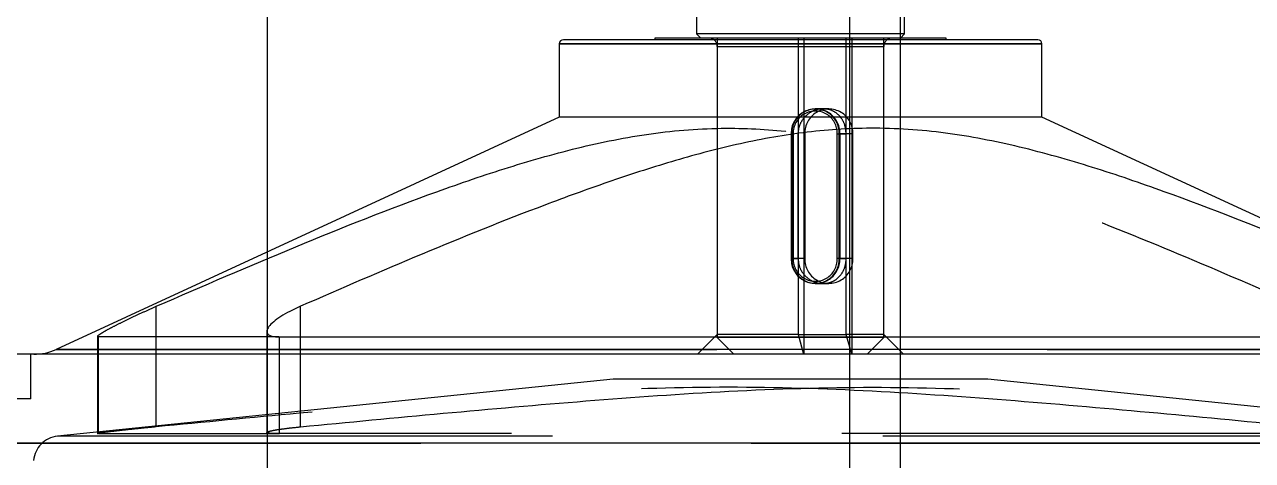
# Model space of a CAD drawing. Header units: metres. Extents: x 0 to 21025, y 0 to 14850.
# Drawn here: x 1990.3 to 2137.9, y 8949.6 to 9002 of the extents above; entities that cross this region are included whole.
import ezdxf

# ---------------------------------------------------------------- set-up
doc = ezdxf.new("R2010")
doc.units = ezdxf.units.M
doc.header["$LTSCALE"] = 25
doc.linetypes.add('HIDDEN2', pattern=[4.7625, 3.175, -1.5875])
for name, color, linetype in [('SL1', 8, 'Continuous'), ('SL4', 4, 'Continuous'), ('ST1', 7, 'HIDDEN2')]:
    doc.layers.add(name, color=color, linetype=linetype)

msp = doc.modelspace()

# ---------------------------------------------------------------- linework, layer by layer
at = {"layer": 'SL1'}
for p, q in [((2095.567, 8634.36), (2095.567, 9557.32)), ((2089.467, 8626.447), (2089.467, 9549.408)), ((2019.517, 8974.701), (2019.517, 9008.519)), ((2019.517, 8930.384), (2019.517, 8974.701))]:
    msp.add_line(p, q, dxfattribs=at)
at = {"layer": 'SL4'}
for p, q in [((2071.064, 9003.819), (2071.064, 9000.884)), ((2096.064, 9000.884), (2096.064, 9003.819)), ((2071.064, 9000.884), (2071.564, 9000.384)), ((2096.064, 9000.884), (2071.064, 9000.884)), ((2095.564, 9000.384), (2096.064, 9000.884)), ((2054.564, 8999.684), (2054.564, 8990.884)), ((2091.438, 8999.684), (2054.564, 8999.684)), ((2091.303, 9000.184), (2055.064, 9000.184)), ((2066.064, 9000.384), (2066.064, 9000.184)), ((2088.316, 9000.384), (2066.064, 9000.384)), ((2101.064, 9000.384), (2088.316, 9000.384)), ((2112.064, 9000.184), (2091.303, 9000.184)), ((2112.564, 8999.684), (2091.438, 8999.684)), ((2101.064, 9000.184), (2101.064, 9000.384)), ((2112.564, 8990.884), (2112.564, 8999.684)), ((2054.564, 8990.884), (1994.116, 8962.973)), ((2091.438, 8990.884), (2054.564, 8990.884)), ((2112.564, 8990.884), (2091.438, 8990.884)), ((2173.012, 8962.973), (2112.564, 8990.884)), ((2023.483, 8964.47), (2023.483, 8968.155)), ((2020.956, 8964.47), (2167.913, 8964.47)), ((2107.851, 8962.973), (1994.116, 8962.973)), ((2173.012, 8962.973), (2107.851, 8962.973)), ((2114.608, 8962.384), (1969.231, 8962.384)), ((2197.897, 8962.384), (2114.608, 8962.384)), ((2117.504, 8951.717), (1958.564, 8951.717)), ((2208.564, 8951.717), (2117.504, 8951.717))]:
    msp.add_line(p, q, dxfattribs=at)
for centre, radius, start, end in [((2055.064, 8999.684), 0.5, 90, 180), ((2112.064, 8999.684), 0.5, 0, 90), ((1991.433, 8968.784), 6.4, 270, 294.78402)]:
    msp.add_arc(centre, radius, start, end, dxfattribs=at)
for points, knots in [([(2160.969, 8968.155), (2155.393, 8970.57), (2144.247, 8975.397), (2130.139, 8980.99), (2118.662, 8984.921), (2109.913, 8987.406), (2101.006, 8989.143), (2092.271, 8989.741), (2083.848, 8989.16), (2075.856, 8987.693), (2068.042, 8985.598), (2060.381, 8983.102), (2050.377, 8979.448), (2038.067, 8974.48), (2028.348, 8970.265), (2023.483, 8968.155)], [0, 0, 0, 0, 0.1255476, 0.2509397, 0.313675, 0.3766291, 0.439322, 0.5016777, 0.5580044, 0.614337, 0.6700862, 0.7256118, 0.7811274, 0.8904354, 1, 1, 1, 1]), ([(2023.483, 8968.155), (2023.048, 8967.953), (2022.177, 8967.551), (2021.083, 8966.911), (2020.214, 8966.286), (2019.631, 8965.702), (2019.378, 8965.191), (2019.504, 8964.792), (2020.001, 8964.522), (2020.637, 8964.487), (2020.956, 8964.47)], [0, 0, 0, 0, 0.1249753, 0.2499639, 0.3749565, 0.4998319, 0.6246811, 0.7495183, 0.8743532, 1, 1, 1, 1])]:
    msp.add_open_spline(points, degree=3, knots=knots, dxfattribs=at)
at = {"layer": 'ST1'}
for p, q in [((2054.564, 8999.684), (2112.564, 8999.684)), ((2073.564, 9000.384), (2073.564, 8964.759)), ((2073.564, 8999.384), (2073.564, 8964.384)), ((2073.565, 8999.384), (2093.528, 8999.384)), ((2083.267, 9000.384), (2083.267, 8964.759)), ((2083.989, 8962.384), (2083.989, 9000.384)), ((2089.042, 8964.759), (2089.042, 9000.384)), ((2089.764, 8962.384), (2089.764, 9000.384)), ((2093.564, 8964.759), (2093.564, 9000.384)), ((2093.564, 8964.384), (2093.564, 8999.384)), ((2086.958, 8991.884), (2085.329, 8991.884)), ((2086.279, 8991.884), (2085.397, 8991.884)), ((2082.442, 8988.884), (2082.442, 8973.884)), ((2082.5, 8988.884), (2082.51, 8988.884)), ((2082.5, 8988.884), (2082.5, 8973.884)), ((2082.51, 8973.884), (2082.51, 8988.884)), ((2082.682, 8988.884), (2082.51, 8988.884)), ((2082.682, 8988.884), (2082.682, 8973.884)), ((2083.267, 8973.884), (2083.267, 8988.884)), ((2084.071, 8988.884), (2084.071, 8973.884)), ((2087.976, 8988.884), (2088.284, 8988.884)), ((2087.976, 8973.884), (2087.976, 8988.884)), ((2089.845, 8988.884), (2088.216, 8988.884)), ((2088.216, 8973.884), (2088.216, 8988.884)), ((2088.284, 8988.884), (2089.042, 8988.884)), ((2088.284, 8988.884), (2088.284, 8973.884)), ((2089.042, 8973.884), (2089.042, 8988.884)), ((2089.845, 8973.884), (2089.845, 8988.884)), ((2084.071, 8973.884), (2082.442, 8973.884)), ((2082.51, 8973.884), (2082.5, 8973.884)), ((2082.51, 8973.884), (2083.267, 8973.884)), ((2082.51, 8973.884), (2082.682, 8973.884)), ((2088.284, 8973.884), (2087.976, 8973.884)), ((2089.845, 8973.884), (2088.216, 8973.884)), ((2088.284, 8973.884), (2089.042, 8973.884)), ((2085.329, 8970.884), (2086.958, 8970.884)), ((2085.397, 8970.884), (2086.279, 8970.884)), ((2006.16, 8953.666), (2006.16, 8968.155)), ((1999.096, 8964.537), (1999.096, 8952.842)), ((2020.867, 8964.47), (1999.215, 8964.47)), ((1999.215, 8952.847), (1999.215, 8964.47)), ((2019.436, 8965.142), (2019.436, 8952.842)), ((2020.956, 8952.847), (2020.956, 8964.47)), ((2023.483, 8953.666), (2023.483, 8964.47)), ((2073.564, 8964.759), (2071.189, 8962.384)), ((2083.267, 8964.759), (2073.564, 8964.759)), ((2093.564, 8964.384), (2073.564, 8964.384)), ((2073.564, 8964.384), (2075.564, 8962.384)), ((2083.267, 8964.759), (2083.937, 8962.384)), ((2083.267, 8964.759), (2089.042, 8964.759)), ((2093.564, 8964.759), (2089.042, 8964.759)), ((2089.711, 8962.384), (2089.042, 8964.759)), ((2091.564, 8962.384), (2093.564, 8964.384)), ((2095.939, 8962.384), (2093.564, 8964.759)), ((1994.116, 8962.973), (2173.012, 8962.973)), ((1991.1, 8957.05), (1991.1, 8962.384)), ((2061.064, 8959.384), (1994.278, 8952.531)), ((2089.673, 8959.384), (2061.064, 8959.384)), ((2106.064, 8959.384), (2089.673, 8959.384)), ((2172.85, 8952.531), (2106.064, 8959.384)), ((1991.1, 8957.05), (1986.244, 8957.05)), ((2172.825, 8952.531), (1994.303, 8952.531)), ((1999.215, 8952.847), (2020.956, 8952.847)), ((2167.913, 8952.847), (2020.956, 8952.847)), ((1958.564, 8951.717), (2208.564, 8951.717))]:
    msp.add_line(p, q, dxfattribs=at)
for centre, radius, start, end in [((2072.564, 8999.384), 1, 0, 90), ((2094.564, 8999.384), 1, 90, 180), ((2085.329, 8988.967), 2.889, 358.33969, 181.66031), ((2085.397, 8988.967), 2.889, 358.33969, 181.66031), ((2085.329, 8988.965), 2.648, 358.23457, 181.76543), ((2086.958, 8988.967), 2.889, 358.33969, 181.66031), ((2085.329, 8973.8), 2.889, 178.33969, 1.66031), ((2085.397, 8973.8), 2.889, 178.33969, 1.66031), ((2085.329, 8973.802), 2.648, 178.23457, 1.76543), ((2086.958, 8973.8), 2.889, 178.33969, 1.66031), ((1994.605, 8949.348), 3.2, 95.85818, 175)]:
    msp.add_arc(centre, radius, start, end, dxfattribs=at)
for points, knots in [([(2089.042, 8988.884), (2089.014, 8989.212), (2088.959, 8989.87), (2088.524, 8990.75), (2087.86, 8991.44), (2086.986, 8991.851), (2086.014, 8991.926), (2085.065, 8991.672), (2084.224, 8991.125), (2083.586, 8990.324), (2083.297, 8989.523), (2083.274, 8989.032), (2083.267, 8988.884)], [0, 0, 0, 0, 0.1040377, 0.2079591, 0.3148683, 0.4239433, 0.5298733, 0.6324565, 0.7362689, 0.8440792, 0.9528717, 1, 1, 1, 1]), ([(2006.16, 8968.155), (2011.736, 8970.57), (2022.881, 8975.397), (2036.989, 8980.99), (2048.466, 8984.921), (2057.216, 8987.406), (2066.122, 8989.143), (2074.857, 8989.741), (2083.281, 8989.16), (2091.272, 8987.693), (2099.086, 8985.598), (2106.747, 8983.102), (2116.751, 8979.448), (2129.061, 8974.48), (2138.78, 8970.265), (2143.646, 8968.155)], [0, 0, 0, 0, 0.1255476, 0.2509397, 0.313675, 0.3766291, 0.439322, 0.5016777, 0.5580044, 0.614337, 0.6700862, 0.7256118, 0.7811274, 0.8904354, 1, 1, 1, 1]), ([(2083.267, 8973.884), (2083.3, 8973.555), (2083.367, 8972.898), (2083.878, 8972.017), (2084.628, 8971.328), (2085.567, 8970.916), (2086.551, 8970.841), (2087.459, 8971.096), (2088.221, 8971.642), (2088.774, 8972.443), (2089.016, 8973.245), (2089.036, 8973.735), (2089.042, 8973.884)], [0, 0, 0, 0, 0.1040377, 0.2079591, 0.3148683, 0.4239433, 0.5298733, 0.6324565, 0.7362689, 0.8440792, 0.9528717, 1, 1, 1, 1]), ([(1999.132, 8964.537), (1999.121, 8964.543), (1999.062, 8964.573), (1999.359, 8964.797), (1999.994, 8965.188), (2000.954, 8965.701), (2002.118, 8966.285), (2003.421, 8966.911), (2004.798, 8967.551), (2005.706, 8967.953), (2006.16, 8968.155)], [0, 0, 0, 0, 0.032185, 0.1704018, 0.3086924, 0.4469888, 0.5852676, 0.7234724, 0.8615655, 1, 1, 1, 1]), ([(2143.646, 8953.666), (2137.933, 8954.216), (2126.507, 8955.315), (2109.351, 8956.818), (2092.158, 8958.052), (2074.908, 8958.603), (2057.656, 8958.052), (2040.46, 8956.819), (2023.302, 8955.316), (2011.874, 8954.216), (2006.16, 8953.666)], [0, 0, 0, 0, 0.12487945, 0.24975523, 0.3747174, 0.49995573, 0.62521153, 0.75019844, 0.87509814, 1, 1, 1, 1]), ([(2023.483, 8953.666), (2029.196, 8954.216), (2040.622, 8955.315), (2057.777, 8956.818), (2074.97, 8958.052), (2092.22, 8958.603), (2109.472, 8958.052), (2126.668, 8956.819), (2143.827, 8955.316), (2155.255, 8954.216), (2160.969, 8953.666)], [0, 0, 0, 0, 0.1248794, 0.2497552, 0.3747174, 0.4999557, 0.6252115, 0.7501984, 0.8750981, 1, 1, 1, 1]), ([(2006.16, 8953.666), (2005.694, 8953.62), (2004.761, 8953.528), (2003.328, 8953.38), (2001.988, 8953.237), (2000.822, 8953.106), (1999.898, 8952.994), (1999.316, 8952.913), (1999.06, 8952.868), (1999.115, 8952.862), (1999.124, 8952.861)], [0, 0, 0, 0, 0.1389184, 0.2781645, 0.4174173, 0.5563319, 0.6954079, 0.8344862, 0.973512, 1, 1, 1, 1]), ([(2020.956, 8952.847), (2020.654, 8952.851), (2020.05, 8952.857), (2019.542, 8952.912), (2019.374, 8952.995), (2019.58, 8953.106), (2020.138, 8953.237), (2021.015, 8953.38), (2022.143, 8953.528), (2023.037, 8953.62), (2023.483, 8953.666)], [0, 0, 0, 0, 0.1250388, 0.2500833, 0.3751299, 0.5001793, 0.6252048, 0.7502092, 0.8753774, 1, 1, 1, 1])]:
    msp.add_open_spline(points, degree=3, knots=knots, dxfattribs=at)

doc.saveas('drawing.dxf')
